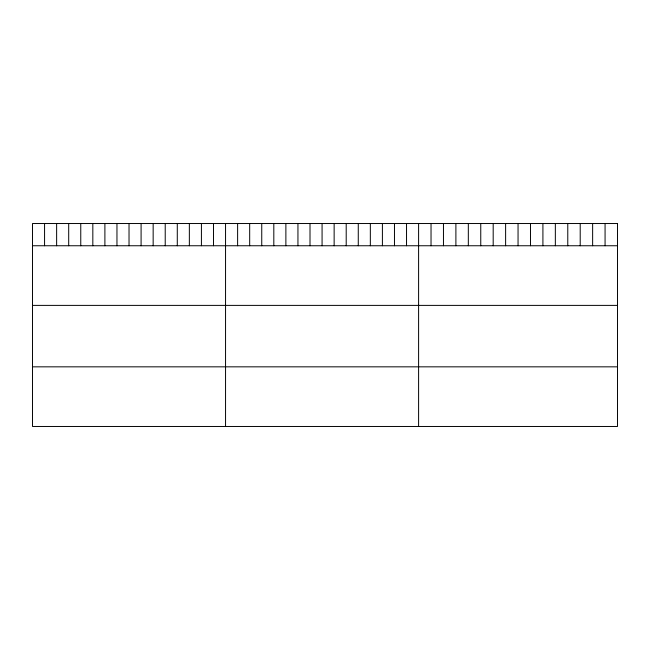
<?xml version="1.0" encoding="UTF-8"?>
<svg xmlns="http://www.w3.org/2000/svg" width="650" height="650" viewBox="0 0 650 650"><rect width="100%" height="100%" fill="white"/><g stroke="black" fill="none" stroke-linecap="round" stroke-linejoin="round"><path stroke-width="0.97" d="M32.5 245.749L617.5 245.749M32.5 305.386L617.5 305.386M32.5 366.836L617.5 366.836M605.069 223.527L605.069 245.749M592.637 223.527L592.637 245.749M580.206 223.527L580.206 245.749M567.775 223.527L567.775 245.749M555.344 223.527L555.344 245.749M542.913 223.527L542.913 245.749M530.481 223.527L530.481 245.749M518.05 223.527L518.05 245.749M505.619 223.527L505.619 245.749M493.188 223.527L493.188 245.749M480.756 223.527L480.756 245.749M468.325 223.527L468.325 245.749M455.894 223.527L455.894 245.749M443.462 223.527L443.462 245.749M431.031 223.527L431.031 245.749M418.6 223.527L418.6 426.473M406.534 223.527L406.534 245.749M394.469 223.527L394.469 245.749M382.403 223.527L382.403 245.749M370.338 223.527L370.338 245.749M358.272 223.527L358.272 245.749M346.206 223.527L346.206 245.749M334.141 223.527L334.141 245.749M322.075 223.527L322.075 245.749M310.009 223.527L310.009 245.749M297.944 223.527L297.944 245.749M285.878 223.527L285.878 245.749M273.812 223.527L273.812 245.749M261.747 223.527L261.747 245.749M249.681 223.527L249.681 245.749M237.616 223.527L237.616 245.749M225.55 223.527L225.55 426.473M213.484 223.527L213.484 245.749M201.419 223.527L201.419 245.749M189.353 223.527L189.353 245.749M177.287 223.527L177.287 245.749M165.222 223.527L165.222 245.749M153.156 223.527L153.156 245.749M141.091 223.527L141.091 245.749M129.025 223.527L129.025 245.749M116.959 223.527L116.959 245.749M104.894 223.527L104.894 245.749M92.828 223.527L92.828 245.749M80.763 223.527L80.763 245.749M68.697 223.527L68.697 245.749M56.631 223.527L56.631 245.749M44.566 223.527L44.566 245.749M617.5 223.527L32.5 223.527L32.5 426.473L617.5 426.473L617.5 223.527"/></g></svg>
